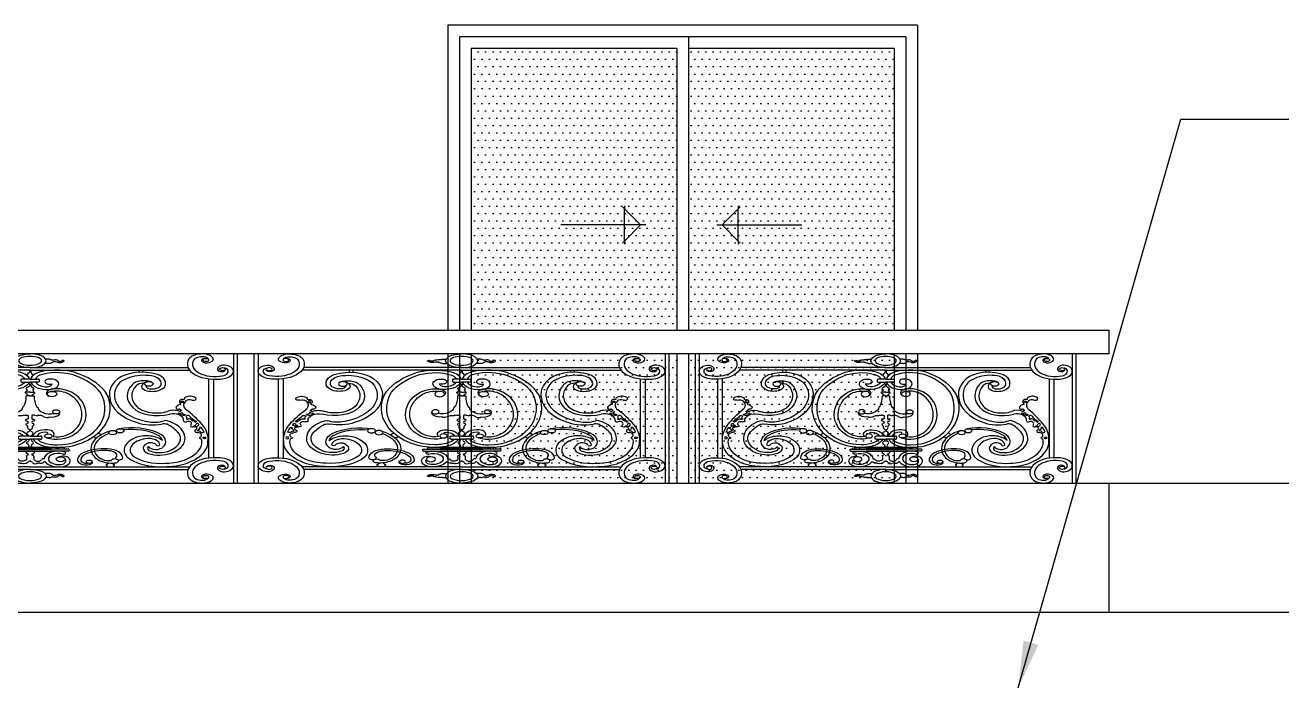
# Model space of a CAD drawing. Extents: x 185 to 567, y -69 to 170.
# Drawn here: x 309.08 to 314.43, y -30.96 to -28.14 of the extents above; entities that cross this region are included whole.
import ezdxf

# ---------------------------------------------------------------- set-up
doc = ezdxf.new("R2010")
doc.units = 0
doc.header["$LTSCALE"] = 0.25
doc.header["$MEASUREMENT"] = 0
doc.layers.get('0').update_dxf_attribs({"linetype": 'CONTINUOUS'})
for name, color, linetype in [('A-DTNM', 112, 'CONTINUOUS'), ('A-ELV 6', 71, 'CONTINUOUS'), ('A-FerFroge', 156, 'CONTINUOUS'), ('A-groves', 8, 'CONTINUOUS'), ('A-WIN', 3, 'CONTINUOUS'), ('A-WIN HAT', 125, 'CONTINUOUS')]:
    doc.layers.add(name, color=color, linetype=linetype)
doc.styles.add('BERNIE', font='arial.ttf')
doc.dimstyles.new('DIM10R', dxfattribs={"dimscale": 0.2, "dimtxt": 125, "dimasz": 150, "dimexe": 100, "dimexo": 100, "dimgap": 25, "dimtad": 1, "dimdec": 0, "dimzin": 0, "dimdsep": 46, "dimtxsty": 'BERNIE', "dimcen": 500, "dimdle": 50, "dimclrd": 2, "dimclre": 1, "dimclrt": 3, "dimadec": 0, "dimazin": 0, "dimtfac": 1, "dimtdec": 0, "dimtix": 1, "dimtmove": 2, "dimatfit": 3, "dimfxl": 1, "dimtolj": 1, "dimtzin": 0, "dimarcsym": 0})

# ---------------------------------------------------------------- blocks, each defined once
blk = doc.blocks.new('A$C50FD488D')
for p, q in [((0.209, -0.6483), (0.209, -0.1009)), ((0.2186, -0.0998), (0.2186, -0.6493)), ((1.1814, -0.0998), (1.1814, -0.6493)), ((1.191, -0.6483), (1.191, -0.1009)), ((0.6548, -0.123), (0.6628, -0.123)), ((0.6548, -0.1403), (0.6647, -0.1403)), ((0.7452, -0.1403), (0.7353, -0.1403)), ((0.7452, -0.123), (0.7372, -0.123)), ((0.7, -0.1694), (0.3225, -0.1694)), ((0.7, -0.1578), (0.3264, -0.1578)), ((0.4338, -0.1694), (0.4338, -0.178)), ((0.4426, -0.1694), (0.4426, -0.1784)), ((0.7, -0.1578), (1.0736, -0.1578)), ((0.7, -0.1694), (1.0775, -0.1694)), ((0.9574, -0.1694), (0.9574, -0.1784)), ((0.9662, -0.1694), (0.9662, -0.178)), ((0.2779, -0.2064), (0.2779, -0.5436)), ((0.7, -0.2072), (0.6798, -0.2072)), ((0.7, -0.2072), (0.7202, -0.2072)), ((1.1221, -0.2064), (1.1221, -0.5436)), ((0.2661, -0.2081), (0.2661, -0.5419)), ((0.6783, -0.2087), (0.6783, -0.2183)), ((0.6798, -0.2197), (0.7, -0.2197)), ((0.7202, -0.2197), (0.7, -0.2197)), ((0.7217, -0.2087), (0.7217, -0.2183)), ((1.1339, -0.2081), (1.1339, -0.5419)), ((0.7006, -0.2627), (0.6887, -0.2627)), ((0.6994, -0.2627), (0.7113, -0.2627)), ((0.5161, -0.2804), (0.5121, -0.2804)), ((0.7006, -0.2784), (0.6904, -0.2784)), ((0.695, -0.2742), (0.695, -0.2784)), ((0.6994, -0.2784), (0.7096, -0.2784)), ((0.705, -0.2742), (0.705, -0.2784)), ((0.8839, -0.2804), (0.8879, -0.2804)), ((0.5125, -0.2997), (0.5102, -0.2997)), ((0.8875, -0.2997), (0.8898, -0.2997)), ((0.6839, -0.3272), (0.6818, -0.3272)), ((0.7161, -0.3272), (0.7182, -0.3272)), ((0.6957, -0.3623), (0.6957, -0.3754)), ((0.7043, -0.3623), (0.7043, -0.3754)), ((0.6721, -0.4527), (0.6721, -0.4606)), ((0.7, -0.4498), (0.675, -0.4498)), ((0.675, -0.4635), (0.7, -0.4635)), ((0.7, -0.4498), (0.725, -0.4498)), ((0.725, -0.4635), (0.7, -0.4635)), ((0.7279, -0.4527), (0.7279, -0.4606)), ((0.6101, -0.5051), (0.7, -0.5051)), ((0.6196, -0.4984), (0.7, -0.4984)), ((0.6196, -0.4984), (0.6196, -0.5051)), ((0.7, -0.4984), (0.6493, -0.4984)), ((0.7, -0.5051), (0.6493, -0.5051)), ((0.7, -0.4984), (0.7507, -0.4984)), ((0.7804, -0.4984), (0.7, -0.4984)), ((0.7, -0.5051), (0.7507, -0.5051)), ((0.7899, -0.5051), (0.7, -0.5051)), ((0.7804, -0.4984), (0.7804, -0.5051)), ((0.6071, -0.508), (0.6071, -0.5113)), ((0.6101, -0.5142), (0.7, -0.5142)), ((0.7, -0.5142), (0.6493, -0.5142)), ((0.6904, -0.5142), (0.6904, -0.5216)), ((0.7, -0.5142), (0.7507, -0.5142)), ((0.7899, -0.5142), (0.7, -0.5142)), ((0.7096, -0.5142), (0.7096, -0.5216)), ((0.7929, -0.508), (0.7929, -0.5113)), ((0.6896, -0.5511), (0.6913, -0.5511)), ((0.6913, -0.5365), (0.6913, -0.5511)), ((0.7087, -0.5365), (0.7087, -0.5511)), ((0.7104, -0.5511), (0.7087, -0.5511)), ((0.7, -0.5806), (0.3225, -0.5806)), ((0.7, -0.5922), (0.3264, -0.5922)), ((0.7, -0.5806), (1.0775, -0.5806)), ((0.7, -0.5922), (1.0736, -0.5922)), ((0.6548, -0.6097), (0.6647, -0.6097)), ((0.7452, -0.6097), (0.7353, -0.6097)), ((0.6548, -0.627), (0.6628, -0.627)), ((0.7452, -0.627), (0.7372, -0.627))]:
    blk.add_line(p, q)
at = {"extrusion": (0, 0, -1)}
for centre, major_axis, ratio, start_param, end_param in [((0.2823, -0.1222), (0.0157, 0), 0.986193, 1.044957, 3.500797), ((0.2921, -0.1258), (-0.0261, 0), 0.986193, 0.359204, 1.773868), ((0.2921, -0.1258), (0.014, 0), 0.986193, 3.500797, 4.101526), ((0.2934, -0.1324), (0.0205, 0), 0.986193, 4.240292, 5.936586), ((0.2934, -0.1324), (-0.0326, 0), 0.986193, 1.693369, 2.794993), ((0.7, -0.1293), (-0.0381, 0), 0.770201, 4.712389, 7.853982), ((0.7, -0.1293), (-0.0273, 0.0003), 0.684091, 4.704331, 7.845923), ((0.241, -0.1635), (0.0157, 0), 0.986193, 4.340517, 6.796357), ((0.2858, -0.128), (-0.00887, 0), 0.986193, 1.609909, 4.186549), ((0.2625, -0.1436), (-0.0534, 0), 0.986193, 2.793121, 3.920657), ((0.2625, -0.1436), (-0.0655, 0), 0.986193, 2.793121, 3.920657), ((0.6222, -0.13), (-0.0028, 0), 0.986193, -0.347364, 2.45784), ((0.6295, -0.1254), (-0.0114, 0), 0.986193, 4.153001, 5.767627), ((0.6295, -0.1254), (-0.00588, 0), 0.986193, 3.689898, 5.767627), ((0.6391, -0.1312), (-0.00547, 0), 0.986193, 0.548305, 1.353902), ((0.6406, -0.1429), (0.00954, 0), 0.986193, 4.147409, 5.443922), ((0.64, -0.1359), (0.0103, 0), 0.986193, 4.517077, 4.873859), ((0.6413, -0.1028), (0.0235, 0), 0.986193, 1.128208, 1.558447), ((0.645, -0.138), (-0.00206, 0.00206), 1, 1.523847, 1.779943), ((0.6548, -0.1317), (0.00879, 0), 0.986193, 1.570796, 2.558971), ((0.6548, -0.1317), (0.00879, 0), 0.986193, 4.310092, 4.712389), ((0.2448, -0.173), (0.0261, 0), 0.986193, 2.925853, 4.340517), ((0.2516, -0.1742), (0.0205, 0), 0.986193, 1.904728, 3.601022), ((0.2448, -0.173), (0.014, 0), 0.986193, 3.739788, 4.340517), ((0.2447, -0.165), (0.00696, 0), 0.986193, 3.141593, 9.424778), ((0.247, -0.1668), (0.00887, 0), 0.986193, 0.513172, 3.089812), ((0.4353, -0.2481), (-0.0711, 0), 0.986193, 1.239292, 2.685863), ((0.6371, -0.2594), (0.092, 0), 0.986193, 4.113809, 5.142554), ((0.6371, -0.2594), (0.0807, 0), 0.986193, 4.113809, 5.142554), ((0.6588, -0.2128), (-0.04, 0), 0.986193, 2.000961, 2.99964), ((0.6844, -0.1751), (-0.0145, 0), 0.986193, 2.72718, 3.810715), ((0.2516, -0.1742), (0.0326, 0), 0.986193, 1.904728, 3.006352), ((0.2625, -0.1436), (-0.0655, 0), 0.986193, 3.920657, 5.048192), ((0.2625, -0.1436), (-0.0534, 0), 0.986193, 3.920657, 5.048192), ((0.4243, -0.2245), (0.045, 0), 0.986193, 3.136144, 4.437415), ((0.4243, -0.2245), (0.0343, 0), 0.986193, 3.117833, 4.149148), ((0.4308, -0.257), (-0.0667, 0), 0.986193, 1.189802, 2.81634), ((0.683, -0.3257), (-0.1734, 0), 0.986193, 0.307207, 0.972216), ((0.683, -0.3257), (0.1621, 0), 0.986193, 3.544055, 4.113809), ((0.6513, -0.2258), (-0.0189, 0), 0.986193, 0.23755, 1.917148), ((0.6588, -0.2128), (-0.0287, 0), 0.986193, 2.000961, 2.94312), ((0.6798, -0.2087), (0.00147, 0), 0.986193, 3.141593, 4.712389), ((0.7044, -0.1907), (0.0109, 0), 0.986193, 2.526413, 3.810715), ((0.411, -0.2282), (0.0318, 0), 0.986193, 1.02315, 3.250179), ((0.411, -0.2282), (0.0212, 0), 0.986193, 1.359839, 3.277918), ((0.419, -0.2277), (0.0104, 0), 0.986193, 3.141593, 9.424778), ((0.4306, -0.2453), (0.0316, 0), 0.986193, 4.08399, 5.814843), ((0.4148, -0.2381), (0.0107, 0), 0.986193, -0.207114, 1.517375), ((0.4148, -0.2381), (-0.0213, 0), 0.986193, 1.766722, 4.073893), ((0.4306, -0.2453), (0.021, 0), 0.986193, -1.540418, -0.468342), ((0.3646, -0.2783), (0.0949, 0), 0.986193, -0.468342, 0.502042), ((0.3646, -0.2783), (-0.1056, 0), 0.986193, 2.67325, 3.643635), ((0.3738, -0.2759), (-0.1269, 0), 0.986193, 2.81634, 3.559374), ((0.3935, -0.2713), (0.119, 0), 0.986193, -0.478494, 0.140238), ((0.6575, -0.2273), (0.0253, 0), 0.986193, 1.662425, 3.379143), ((0.6618, -0.2272), (0.0138, 0), 0.986193, 1.325993, 3.162944), ((0.6541, -0.2182), (-0.0107, 0), 0.986193, 1.917148, 5.316293), ((0.6588, -0.2128), (0.04, 0), 0.986193, 0.177072, 1.662425), ((0.6588, -0.2128), (-0.0287, 0), 0.986193, 3.389621, 4.490786), ((0.6798, -0.2183), (0.00147, 0), 0.986193, 1.570796, 3.141593), ((0.6833, -0.2323), (0.0155, 0), 0.986193, -0.501731, 0.918989), ((0.6372, -0.3587), (0, 0.1102), 0.634622, -1.455899, 0.198074), ((0.6441, -0.2665), (-0.0174, 0), 0.986193, 1.67343, 3.999532), ((0.7013, -0.2633), (-0.0127, 0), 0.986193, -1.050198, 0.054521), ((0.6956, -0.2483), (0.00484, 0), 0.986193, 2.222604, 4.060581), ((0.6951, -0.2595), (0.00403, 0), 0.986193, 2.222604, 4.060581), ((0.691, -0.2542), (0.00273, 0), 0.986193, -0.918989, 0.918989), ((0.3143, -0.2907), (-0.0071, 0), 0.986193, 4.239124, 6.908824), ((0.3209, -0.2953), (0.0152, 0), 0.986193, 3.767232, 5.474069), ((0.3224, -0.3063), (-0.0107, 0), 0.986193, 1.097531, 2.553849), ((0.2998, -0.3171), (0.0457, 0), 0.986193, -0.809116, -0.712984), ((0.3358, -0.2921), (0.00146, 0), 0.986193, 1.387681, 3.665061), ((0.3315, -0.2897), (-0.00351, 0), 0.986193, 2.51217, 3.665061), ((0.3376, -0.3017), (-0.00841, 0), 0.986193, 1.387681, 2.785357), ((0.3821, -0.2825), (0.1293, 0), 0.986193, 0.040903, 1.04538), ((0.6364, -0.3304), (0, 0.168), 0.749863, 2.987054, 5.054443), ((0.5118, -0.2802), (0.1786, 0), 0.986193, -0.010351, 0.269948), ((0.3036, -0.3187), (0.0334, 0), 0.986193, -0.587743, 0.619356), ((0.3445, -0.3136), (0.00147, 0), 0.986193, 1.906583, 3.426498), ((0.3456, -0.3139), (-0.00182, 0.00182), 1, 5.778964, 6.141834), ((0.332, -0.3037), (-0.0144, 0), 0.986193, 2.785357, 3.792328), ((0.3386, -0.3303), (0.0165, 0), 0.986193, -1.23501, -0.133651), ((0.4005, -0.2989), (0.0534, 0), 0.986193, 0.481174, 2.075535), ((0.3828, -0.2799), (-0.117, 0), 0.986193, 3.559374, 4.361123), ((0.6936, -0.5929), (-0.4456, 0), 0.986193, 0.456975, 0.619356), ((0.3327, -0.3493), (-0.0083, 0), 0.986193, 3.078791, 4.711877), ((0.3461, -0.3481), (0.00514, 0), 0.986193, 1.224743, 3.000432), ((0.3437, -0.3407), (0.00156, 0), 0.986193, 2.393715, 4.557851), ((0.3389, -0.3451), (-0.00499, 0), 0.986193, 2.393715, 2.865382), ((0.3431, -0.3375), (0.00181, 0), 0.986193, -0.253663, 1.416259), ((0.3451, -0.3434), (-0.00147, 0), 0.986193, 4.095125, 6.006974), ((0.3617, -0.373), (-0.0219, 0), 0.986193, 0.60362, 0.944428), ((0.3466, -0.3366), (-0.00175, 0), 0.986193, -0.253663, 2.002078), ((0.36, -0.3641), (0.0243, 0), 0.986193, 4.095125, 5.362212), ((0.3487, -0.3289), (-0.00629, 0), 0.986193, 3.007942, 4.929364), ((0.3483, -0.3542), (-0.00144, 0), 0.986193, 1.218517, 4.325141), ((0.3617, -0.373), (0.0189, 0), 0.986193, 3.923198, 5.156681), ((0.3985, -0.2966), (0.0669, 0), 0.986193, 0.502042, 2.015089), ((0.6372, -0.3581), (0, 0.1052), 0.664345, 2.792693, 4.826957), ((0.6481, -0.3501), (-0.0189, 0), 0.986193, 4.424307, 6.467477), ((0.6382, -0.3467), (0.00867, 0), 0.986193, 3.141593, 9.424778), ((0.6534, -0.327), (0.0285, 0), 0.986193, 0.005829, 1.918893), ((0.2462, -0.3282), (0.0854, 0), 0.986193, 0.444529, 0.783696), ((0.3271, -0.4011), (0.0209, 0), 0.986193, 3.756501, 4.081862), ((0.3066, -0.3735), (0.0138, 0), 0.986193, 0.400155, 0.940269), ((0.3231, -0.3804), (-0.00404, 0), 0.986193, 0.400155, 2.512824), ((0.3269, -0.3661), (-0.00411, 0), 0.986193, 0.444529, 3.917405), ((0.3279, -0.3769), (0.00194, 0), 0.986193, -0.597423, 2.512824), ((0.3343, -0.3726), (-0.00575, 0), 0.986193, -0.597423, 0.701205), ((0.3323, -0.3853), (0.00445, 0), 0.986193, -0.122631, 2.184426), ((0.3359, -0.3583), (0.00328, 0), 0.986193, 1.056125, 3.391753), ((0.4137, -0.4531), (-0.0791, 0), 0.986193, 0.094175, 1.069333), ((0.3629, -0.3816), (-0.0264, 0), 0.986193, -0.122631, 0.984654), ((0.341, -0.3672), (-0.00708, 0), 0.986193, 1.056125, 1.960136), ((0.3793, -0.3901), (0.00656, 0), 0.986193, 4.127294, 5.247131), ((0.4068, -0.3443), (0.0474, 0), 0.986193, 1.219531, 2.105538), ((0.6599, -0.3629), (-0.00819, 0), 0.986193, 3.762001, 5.60071), ((0.6777, -0.3759), (0.014, 0), 0.986193, 3.787884, 5.054616), ((0.6841, -0.3565), (-0.0067, 0), 0.986193, 3.987504, 4.964118), ((0.6917, -0.365), (-0.00484, 0), 0.986193, 0.845912, 2.529622), ((0.6934, -0.3825), (0.00433, 0), 0.986193, 1.875147, 4.408038), ((0.6904, -0.3729), (-0.00589, 0), 0.986193, 3.583441, 4.408038), ((0.4242, -0.4623), (0.1454, 0), 0.986193, 3.070847, 3.598568), ((0.4249, -0.4637), (-0.1398, 0), 0.986193, 0.223137, 0.363351), ((0.2968, -0.4152), (-0.00258, 0), 0.986193, 0.190764, 3.677531), ((0.3086, -0.4016), (-0.00766, 0), 0.986193, -0.544841, 0.757911), ((0.3074, -0.4023), (-0.00629, 0), 0.986193, 3.685922, 5.738345), ((0.3031, -0.4013), (-0.00496, 0), 0.986193, 1.545099, 3.312198), ((0.3122, -0.4176), (0.00705, 0), 0.986193, 2.192956, 4.9735), ((0.3085, -0.3882), (-0.00191, 0), 0.986193, 3.7565, 6.59316), ((0.3112, -0.4027), (0.00326, 0), 0.986193, 1.079241, 3.312198), ((0.3154, -0.4058), (-0.00536, 0), 0.986193, 2.583833, 4.9735), ((0.3302, -0.3967), (-0.0121, 0), 0.986193, -0.557759, 0.436551), ((0.3256, -0.3946), (0.00706, 0), 0.986193, 3.578144, 5.326019), ((0.4591, -0.4875), (0.1219, 0), 0.986193, 3.626248, 3.961743), ((0.3829, -0.4142), (-0.0164, 0), 0.986193, 1.131987, 1.889406), ((0.4107, -0.3311), (-0.0723, 0), 0.986193, 4.186973, 5.030999), ((0.46, -0.5116), (-0.0986, 0), 0.986193, 0.847252, 1.876614), ((0.6963, -0.4005), (-0.00587, 0), 0.986193, -0.780965, 0.780965), ((0.6906, -0.3915), (0.00524, 0), 0.986193, -1.266445, 1.266445), ((0.6868, -0.4098), (0.00756, 0), 0.986193, -0.780965, -0.059676), ((0.706, -0.4126), (0.0121, 0), 0.986193, 2.301082, 3.417667), ((0.2922, -0.4288), (-0.00571, 0), 0.986193, 3.508652, 5.408534), ((0.3069, -0.4463), (0.0127, 0), 0.986193, 2.444401, 4.409658), ((0.3022, -0.4326), (-0.00495, 0), 0.986193, 0.367059, 1.782679), ((0.3022, -0.4183), (-0.00375, 0), 0.986193, -1.206139, 0.535939), ((0.2993, -0.4259), (-0.00441, 0), 0.986193, 1.935454, 3.61259), ((0.3044, -0.4283), (-0.00631, 0), 0.986193, 2.192956, 4.91313), ((0.4093, -0.4607), (0.0759, 0), 0.986193, 2.176291, 3.342001), ((0.4093, -0.4607), (0.0653, 0), 0.986193, 2.176291, 3.613177), ((0.4259, -0.4735), (-0.0471, 0), 0.986193, -0.551208, 0.847252), ((0.4259, -0.4735), (0.0395, 0), 0.986193, 3.247905, 3.988844), ((0.46, -0.5116), (-0.091, 0), 0.986193, 0.847252, 1.775558), ((0.4869, -0.4275), (0.00925, 0), 0.986193, 3.141593, 9.424778), ((0.5044, -0.435), (0.00925, 0), 0.986193, 3.141593, 9.424778), ((0.46, -0.5116), (0.0986, 0), 0.986193, -1.051426, -0.604473), ((0.46, -0.5116), (0.091, 0), 0.986193, -0.95037, -0.604473), ((0.5419, -0.4474), (-0.00969, 0), 0.986193, 0.203134, 1.344916), ((0.6613, -0.4415), (-0.0187, 0), 0.986193, -0.611101, 1.440214), ((0.6625, -0.4377), (0.00464, 0), 0.986193, 1.87872, 4.710272), ((0.6629, -0.4536), (0.031, 0), 0.986193, 4.581806, 6.159658), ((0.6628, -0.4536), (0.0208, 0), 0.986193, 4.699759, 6.096997), ((0.7035, -0.4388), (-0.0108, 0), 0.986193, -0.769176, 0.965496), ((0.6942, -0.4256), (0.0055, 0), 0.986193, -0.84051, 0.965496), ((0.3853, -0.4756), (0.1062, 0), 0.986193, 2.22596, 3.172079), ((0.2876, -0.4578), (0.0038, 0), 0.986193, 3.141593, 9.424778), ((0.3854, -0.4756), (0.0917, 0), 0.986193, 2.216856, 3.176603), ((0.3217, -0.4709), (0.028, 0), 0.986193, 3.087824, 3.501086), ((0.2959, -0.4577), (0.00362, 0), 0.986193, -1.200664, 1.691177), ((0.4246, -0.4926), (-0.0447, 0), 0.986193, 0.555033, 2.128552), ((0.4208, -0.4878), (-0.0279, 0), 0.986193, 0.006108, 1.81447), ((0.4116, -0.5096), (-0.0517, 0), 0.986193, 1.883649, 3.597263), ((0.4116, -0.5096), (0.0662, 0), 0.986193, -0.984044, 0.45567), ((0.4724, -0.5031), (-0.0759, 0), 0.986193, 2.537119, 3.56788), ((0.4724, -0.5031), (0.0836, 0), 0.986193, -0.604473, 0.213243), ((0.5419, -0.4474), (0.00969, 0), 0.986193, 0.579329, 1.596479), ((0.6447, -0.4482), (0.0501, 0), 0.986193, 0.31332, 1.348449), ((0.6504, -0.4512), (0.0333, 0), 0.986193, 0.38402, 1.030313), ((0.675, -0.4527), (0.00294, 0), 0.986193, 3.141593, 4.712389), ((0.675, -0.4606), (-0.00294, 0), 0.986193, 4.712389, 6.283185), ((0.6997, -0.4788), (-0.00775, 0), 0.986193, -0.81588, 0.81588), ((0.689, -0.4676), (0.0079, 0), 0.986193, -0.546224, 0.81588), ((0.6938, -0.4481), (0.00262, 0), 0.986193, -0.769176, 0.769176), ((0.4021, -0.4879), (-0.0193, 0), 0.986193, 3.502327, 5.731977), ((0.3972, -0.4873), (0.00434, 0), 0.986193, -0.037495, 3.068222), ((0.4143, -0.4918), (0.0135, 0), 0.986193, 3.494217, 5.041103), ((0.4067, -0.5019), (0.0153, 0), 0.986193, -0.500246, 1.018559), ((0.4067, -0.5019), (-0.026, 0), 0.986193, 2.049556, 4.160152), ((0.5195, -0.5424), (-0.0388, 0), 0.986193, -0.010266, 1.508225), ((0.5243, -0.5808), (-0.0781, 0), 0.986193, 1.477321, 2.262749), ((0.6101, -0.508), (0.00294, 0), 0.986193, 3.141593, 4.712389), ((0.6877, -0.4914), (0.00973, 0), 0.986193, -0.81588, 0.81588), ((0.3943, -0.4821), (0.0496, 0), 0.986193, 1.018559, 2.176291), ((0.3943, -0.4821), (0.0389, 0), 0.986193, 1.018559, 2.176291), ((0.3915, -0.4865), (-0.081, 0), 0.986193, 3.748469, 4.870759), ((0.5144, -0.5326), (-0.02, 0), 0.986193, -0.153938, 1.183318), ((0.5198, -0.5432), (-0.0319, 0), 0.986193, 1.15152, 1.500262), ((0.5243, -0.5808), (-0.0704, 0), 0.986193, 1.477321, 2.262749), ((0.4992, -0.5119), (-0.0556, 0), 0.986193, 3.300043, 4.143488), ((0.4992, -0.5119), (-0.0479, 0), 0.986193, 3.629804, 4.033873), ((0.5501, -0.55), (0.0298, 0), 0.986193, -0.875887, -0.023874), ((0.5501, -0.55), (-0.0375, 0), 0.986193, 2.265705, 3.10214), ((0.6101, -0.5113), (-0.00294, 0), 0.986193, 4.712389, 6.283185), ((0.6223, -0.5518), (-0.0163, 0), 0.986193, 0.44789, 2.354725), ((0.6209, -0.5218), (-0.00525, 0), 0.986193, 4.527174, 6.98995), ((0.6335, -0.5468), (0.0332, 0), 0.986193, 4.187766, 6.285251), ((0.6335, -0.5468), (-0.0233, 0), 0.986193, 1.046173, 3.586786), ((0.695, -0.5214), (0.00463, 0), 0.986193, 1.620238, 3.108149), ((0.6976, -0.5357), (-0.00637, 0), 0.986193, -0.119702, 1.112412), ((0.6938, -0.528), (-0.00233, 0), 0.986193, 2.029181, 4.254004), ((0.2516, -0.5758), (-0.0326, 0), 0.986193, 0.13524, 1.236864), ((0.2516, -0.5758), (0.0205, 0), 0.986193, 2.682163, 4.378457), ((0.2625, -0.6064), (0.0655, 0), 0.986193, 4.376586, 5.504121), ((0.2625, -0.6064), (0.0534, 0), 0.986193, 4.376586, 5.504121), ((0.2625, -0.6064), (-0.0655, 0), 0.986193, 2.362528, 3.490064), ((0.3775, -0.4944), (-0.0865, 0), 0.986193, 4.712389, 5.430246), ((0.3775, -0.4944), (-0.072, 0), 0.986193, 4.695569, 5.430246), ((0.3915, -0.4868), (0.0953, 0), 0.986193, 0.581027, 1.717764), ((0.4892, -0.5422), (-0.00856, 0), 0.986193, 2.258777, 6.210372), ((0.4995, -0.5557), (-0.00856, 0), 0.986193, -1.220497, 2.8792), ((0.5067, -0.5257), (0.0397, 0), 0.986193, 0.971295, 1.828835), ((0.4978, -0.5619), (0.0086, 0), 0.986193, 0.273969, 1.011735), ((0.5138, -0.5305), (-0.0241, 0), 0.986193, 4.01445, 4.96415), ((0.5225, -0.5619), (-0.0086, 0), 0.986193, -1.011735, -0.273969), ((0.5604, -0.5612), (0.00859, 0), 0.986193, 2.449744, 4.261139), ((0.56, -0.5594), (0.00684, 0), 0.986193, 3.141593, 9.424778), ((0.5677, -0.5552), (0.0104, 0), 0.986193, 1.090758, 1.92466), ((0.566, -0.5518), (-0.0143, 0), 0.986193, 2.957403, 4.232351), ((0.566, -0.5518), (0.0219, 0), 0.986193, -0.154706, 1.090758), ((0.6303, -0.5559), (0.0253, 0), 0.986193, 1.521268, 3.60072), ((0.6309, -0.5559), (0.0159, 0), 0.986193, 1.544729, 3.589483), ((0.6306, -0.5454), (-0.0265, 0), 0.986193, 3.586786, 4.686322), ((0.6319, -0.5465), (0.0348, 0), 0.986193, 0.432203, 1.57951), ((0.6335, -0.5468), (0.0233, 0.0233), 1, 1.165751, 1.225211), ((0.6629, -0.5649), (0.00605, 0), 0.986193, -1.339211, -0.50515), ((0.6682, -0.5516), (-0.00509, 0), 0.986193, 1.277223, 2.908786), ((0.675, -0.5583), (0.00781, 0), 0.986193, 1.353928, 2.636442), ((0.6815, -0.5485), (0.00856, 0), 0.986193, 0.31267, 2.908786), ((0.6873, -0.5607), (-0.00726, 0), 0.986193, 3.205723, 5.116798), ((0.6979, -0.5614), (0.00336, 0), 0.986193, 3.205723, 4.562542), ((0.6971, -0.5559), (-0.00221, 0), 0.986193, 3.148587, 4.562542), ((0.7005, -0.5558), (0.000869, 0.000869), 1, 3.843332, 5.068991), ((0.2448, -0.577), (-0.0261, 0), 0.986193, -1.198924, 0.21574), ((0.2448, -0.577), (-0.014, 0), 0.986193, -1.198924, -0.598195), ((0.241, -0.5865), (-0.0157, 0), 0.986193, 2.628421, 5.084261), ((0.2447, -0.585), (0.00696, 0), 0.986193, 3.141593, 9.424778), ((0.247, -0.5832), (-0.00887, 0), 0.986193, 0.05178, 2.628421), ((0.2625, -0.6064), (0.0534, 0), 0.986193, -0.779064, 0.348471), ((0.5049, -0.5732), (0.00492, 0), 0.986193, 2.129858, 4.153328), ((0.5001, -0.5809), (-0.00425, 0), 0.986193, 2.129858, 3.088852), ((0.5201, -0.5809), (-0.00425, 0), 0.986193, 0.05274, 1.011735), ((0.5153, -0.5732), (-0.00492, 0), 0.986193, 2.129858, 4.153328), ((0.5677, -0.5552), (-0.0181, 0), 0.986193, 4.232351, 5.591336), ((0.6789, -0.5753), (0.00989, 0), 0.986193, 4.495521, 5.311814), ((0.7, -0.6207), (-0.0381, 0), 0.770201, 7.853982, 10.995574), ((0.2823, -0.6278), (-0.0157, 0), 0.986193, -0.359204, 2.096636), ((0.284, -0.6242), (0.00696, 0), 0.986193, 3.141593, 9.424778), ((0.2858, -0.622), (0.00887, 0), 0.986193, -1.044957, 1.531684), ((0.6222, -0.62), (0.0028, 0), 0.986193, 0.683753, 3.488957), ((0.6295, -0.6246), (0.0114, 0), 0.986193, 3.657151, 5.271777), ((0.6295, -0.6246), (0.00588, 0), 0.986193, 3.657151, 5.73488), ((0.6391, -0.6188), (0.00547, 0), 0.986193, 1.78769, 2.593288), ((0.6406, -0.6071), (0.00954, 0), 0.986193, 0.839263, 2.135776), ((0.64, -0.6141), (0.0103, 0), 0.986193, 1.409326, 1.766108), ((0.6413, -0.6472), (0.0235, 0), 0.986193, -1.558447, -1.128208), ((0.645, -0.612), (0.00206, 0.00206), 1, 1.36165, 1.617745), ((0.6548, -0.6183), (-0.00879, 0), 0.986193, 0.582622, 1.570796), ((0.7, -0.6207), (-0.0273, 0.0003), 0.684091, 1.562738, 4.704331), ((0.2921, -0.6242), (0.0261, 0), 0.986193, 1.367724, 2.782388), ((0.2921, -0.6242), (-0.014, 0), 0.986193, -0.959933, -0.359204), ((0.2934, -0.6176), (-0.0205, 0), 0.986193, 3.488192, 5.184486), ((0.2934, -0.6176), (0.0326, 0), 0.986193, 0.3466, 1.448224), ((0.6548, -0.6183), (0.00879, 0), 0.986193, 1.570796, 1.973093)]:
    blk.add_ellipse(centre, major_axis=major_axis, ratio=ratio, start_param=start_param, end_param=end_param, dxfattribs=at)
for centre, major_axis, ratio, start_param, end_param in [((0.7, -0.1293), (0.0381, 0), 0.770201, 4.712389, 7.853982), ((0.7, -0.1293), (0.0273, 0.0003), 0.684091, 4.704331, 7.845923), ((1.1066, -0.1324), (0.0326, 0), 0.986193, 1.693369, 2.794993), ((1.1066, -0.1324), (-0.0205, 0), 0.986193, 4.240292, 5.936586), ((1.1079, -0.1258), (0.0261, 0), 0.986193, 0.359204, 1.773868), ((1.1177, -0.1222), (-0.0157, 0), 0.986193, 1.044957, 3.500797), ((1.1079, -0.1258), (-0.014, 0), 0.986193, 3.500797, 4.101526), ((0.7452, -0.1317), (-0.00879, 0), 0.986193, 4.310092, 4.712389), ((0.7452, -0.1317), (-0.00879, 0), 0.986193, 1.570796, 2.558971), ((0.7587, -0.1028), (-0.0235, 0), 0.986193, 1.128208, 1.558447), ((0.755, -0.138), (0.00206, 0.00206), 1, 1.523847, 1.779943), ((0.7594, -0.1429), (-0.00954, 0), 0.986193, 4.147409, 5.443922), ((0.76, -0.1359), (-0.0103, 0), 0.986193, 4.517077, 4.873859), ((0.7609, -0.1312), (0.00547, 0), 0.986193, 0.548305, 1.353902), ((0.7705, -0.1254), (0.0114, 0), 0.986193, 4.153001, 5.767627), ((0.7705, -0.1254), (0.00588, 0), 0.986193, 3.689898, 5.767627), ((0.7778, -0.13), (0.0028, 0), 0.986193, -0.347364, 2.45784), ((1.1375, -0.1436), (0.0655, 0), 0.986193, 2.793121, 3.920657), ((1.1375, -0.1436), (0.0534, 0), 0.986193, 2.793121, 3.920657), ((1.1142, -0.128), (0.00887, 0), 0.986193, 1.609909, 4.186549), ((1.159, -0.1635), (-0.0157, 0), 0.986193, 4.340517, 6.796357), ((0.7156, -0.1751), (0.0145, 0), 0.986193, 2.72718, 3.810715), ((0.7412, -0.2128), (0.04, 0), 0.986193, 2.000961, 2.99964), ((0.7629, -0.2594), (-0.092, 0), 0.986193, 4.113809, 5.142554), ((0.7629, -0.2594), (-0.0807, 0), 0.986193, 4.113809, 5.142554), ((0.9647, -0.2481), (0.0711, 0), 0.986193, 1.239292, 2.685863), ((1.153, -0.1668), (-0.00887, 0), 0.986193, 0.513172, 3.089812), ((1.1553, -0.165), (-0.00696, 0), 0.986193, 3.141593, 9.424778), ((1.1484, -0.1742), (-0.0205, 0), 0.986193, 1.904728, 3.601022), ((1.1552, -0.173), (-0.014, 0), 0.986193, 3.739788, 4.340517), ((1.1552, -0.173), (-0.0261, 0), 0.986193, 2.925853, 4.340517), ((0.6956, -0.1907), (-0.0109, 0), 0.986193, 2.526413, 3.810715), ((0.7412, -0.2128), (0.0287, 0), 0.986193, 2.000961, 2.94312), ((0.7202, -0.2087), (-0.00147, 0), 0.986193, 3.141593, 4.712389), ((0.7487, -0.2258), (0.0189, 0), 0.986193, 0.23755, 1.917148), ((0.717, -0.3257), (-0.1621, 0), 0.986193, 3.544055, 4.113809), ((0.717, -0.3257), (0.1734, 0), 0.986193, 0.307207, 0.972216), ((0.9692, -0.257), (0.0667, 0), 0.986193, 1.189802, 2.81634), ((0.9757, -0.2245), (-0.045, 0), 0.986193, 3.136144, 4.437415), ((0.9757, -0.2245), (-0.0343, 0), 0.986193, 3.117833, 4.149148), ((1.1375, -0.1436), (0.0655, 0), 0.986193, 3.920657, 5.048192), ((1.1375, -0.1436), (0.0534, 0), 0.986193, 3.920657, 5.048192), ((1.1484, -0.1742), (-0.0326, 0), 0.986193, 1.904728, 3.006352), ((0.7167, -0.2323), (-0.0155, 0), 0.986193, -0.501731, 0.918989), ((0.7412, -0.2128), (-0.04, 0), 0.986193, 0.177072, 1.662425), ((0.7412, -0.2128), (0.0287, 0), 0.986193, 3.389621, 4.490786), ((0.7202, -0.2183), (-0.00147, 0), 0.986193, 1.570796, 3.141593), ((0.7459, -0.2182), (0.0107, 0), 0.986193, 1.917148, 5.316293), ((0.7382, -0.2272), (-0.0138, 0), 0.986193, 1.325993, 3.162944), ((0.7425, -0.2273), (-0.0253, 0), 0.986193, 1.662425, 3.379143), ((1.0065, -0.2713), (-0.119, 0), 0.986193, -0.478494, 0.140238), ((1.0262, -0.2759), (0.1269, 0), 0.986193, 2.81634, 3.559374), ((1.0354, -0.2783), (0.1056, 0), 0.986193, 2.67325, 3.643635), ((1.0354, -0.2783), (-0.0949, 0), 0.986193, -0.468342, 0.502042), ((0.9694, -0.2453), (-0.0316, 0), 0.986193, 4.08399, 5.814843), ((0.9694, -0.2453), (-0.021, 0), 0.986193, -1.540418, -0.468342), ((0.9852, -0.2381), (0.0213, 0), 0.986193, 1.766722, 4.073893), ((0.981, -0.2277), (-0.0104, 0), 0.986193, 3.141593, 9.424778), ((0.989, -0.2282), (-0.0318, 0), 0.986193, 1.02315, 3.250179), ((0.9852, -0.2381), (-0.0107, 0), 0.986193, -0.207114, 1.517375), ((0.989, -0.2282), (-0.0212, 0), 0.986193, 1.359839, 3.277918), ((0.6987, -0.2633), (0.0127, 0), 0.986193, -1.050198, 0.054521), ((0.709, -0.2542), (-0.00273, 0), 0.986193, -0.918989, 0.918989), ((0.7044, -0.2483), (-0.00484, 0), 0.986193, 2.222604, 4.060581), ((0.7049, -0.2595), (-0.00403, 0), 0.986193, 2.222604, 4.060581), ((0.7559, -0.2665), (0.0174, 0), 0.986193, 1.67343, 3.999532), ((0.7628, -0.3587), (0, 0.1102), 0.634622, -1.455899, 0.198074), ((0.8882, -0.2802), (-0.1786, 0), 0.986193, -0.010351, 0.269948), ((0.7636, -0.3304), (0, 0.168), 0.749863, 2.987054, 5.054443), ((1.0179, -0.2825), (-0.1293, 0), 0.986193, 0.040903, 1.04538), ((1.0624, -0.3017), (0.00841, 0), 0.986193, 1.387681, 2.785357), ((1.0642, -0.2921), (-0.00146, 0), 0.986193, 1.387681, 3.665061), ((1.0685, -0.2897), (0.00351, 0), 0.986193, 2.51217, 3.665061), ((1.1002, -0.3171), (-0.0457, 0), 0.986193, -0.809116, -0.712984), ((1.0791, -0.2953), (-0.0152, 0), 0.986193, 3.767232, 5.474069), ((1.0776, -0.3063), (0.0107, 0), 0.986193, 1.097531, 2.553849), ((1.0857, -0.2907), (0.0071, 0), 0.986193, 4.239124, 6.908824), ((1.0172, -0.2799), (0.117, 0), 0.986193, 3.559374, 4.361123), ((0.9995, -0.2989), (-0.0534, 0), 0.986193, 0.481174, 2.075535), ((1.0614, -0.3303), (-0.0165, 0), 0.986193, -1.23501, -0.133651), ((1.068, -0.3037), (0.0144, 0), 0.986193, 2.785357, 3.792328), ((1.0555, -0.3136), (-0.00147, 0), 0.986193, 1.906583, 3.426498), ((1.0544, -0.3139), (0.00182, 0.00182), 1, 5.778964, 6.141834), ((1.0964, -0.3187), (-0.0334, 0), 0.986193, -0.587743, 0.619356), ((0.7466, -0.327), (-0.0285, 0), 0.986193, 0.005829, 1.918893), ((0.7628, -0.3581), (0, 0.1052), 0.664345, 2.792693, 4.826957), ((0.7519, -0.3501), (0.0189, 0), 0.986193, 4.424307, 6.467477), ((0.7618, -0.3467), (-0.00867, 0), 0.986193, 3.141593, 9.424778), ((1.0015, -0.2966), (-0.0669, 0), 0.986193, 0.502042, 2.015089), ((1.04, -0.3641), (-0.0243, 0), 0.986193, 4.095125, 5.362212), ((1.0383, -0.373), (-0.0189, 0), 0.986193, 3.923198, 5.156681), ((1.0513, -0.3289), (0.00629, 0), 0.986193, 3.007942, 4.929364), ((1.0517, -0.3542), (0.00144, 0), 0.986193, 1.218517, 4.325141), ((1.0383, -0.373), (0.0219, 0), 0.986193, 0.60362, 0.944428), ((1.0539, -0.3481), (-0.00514, 0), 0.986193, 1.224743, 3.000432), ((1.0534, -0.3366), (0.00175, 0), 0.986193, -0.253663, 2.002078), ((1.0549, -0.3434), (0.00147, 0), 0.986193, 4.095125, 6.006974), ((1.0569, -0.3375), (-0.00181, 0), 0.986193, -0.253663, 1.416259), ((1.0611, -0.3451), (0.00499, 0), 0.986193, 2.393715, 2.865382), ((1.0563, -0.3407), (-0.00156, 0), 0.986193, 2.393715, 4.557851), ((1.0673, -0.3493), (0.0083, 0), 0.986193, 3.078791, 4.711877), ((0.7064, -0.5929), (0.4456, 0), 0.986193, 0.456975, 0.619356), ((0.7083, -0.365), (0.00484, 0), 0.986193, 0.845912, 2.529622), ((0.7096, -0.3729), (0.00589, 0), 0.986193, 3.583441, 4.408038), ((0.7066, -0.3825), (-0.00433, 0), 0.986193, 1.875147, 4.408038), ((0.7159, -0.3565), (0.0067, 0), 0.986193, 3.987504, 4.964118), ((0.7223, -0.3759), (-0.014, 0), 0.986193, 3.787884, 5.054616), ((0.7401, -0.3629), (0.00819, 0), 0.986193, 3.762001, 5.60071), ((0.9932, -0.3443), (-0.0474, 0), 0.986193, 1.219531, 2.105538), ((1.0207, -0.3901), (-0.00656, 0), 0.986193, 4.127294, 5.247131), ((0.9863, -0.4531), (0.0791, 0), 0.986193, 0.094175, 1.069333), ((1.0371, -0.3816), (0.0264, 0), 0.986193, -0.122631, 0.984654), ((1.059, -0.3672), (0.00708, 0), 0.986193, 1.056125, 1.960136), ((1.0641, -0.3583), (-0.00328, 0), 0.986193, 1.056125, 3.391753), ((1.0677, -0.3853), (-0.00445, 0), 0.986193, -0.122631, 2.184426), ((1.0731, -0.3661), (0.00411, 0), 0.986193, 0.444529, 3.917405), ((1.0721, -0.3769), (-0.00194, 0), 0.986193, -0.597423, 2.512824), ((1.0657, -0.3726), (0.00575, 0), 0.986193, -0.597423, 0.701205), ((1.0769, -0.3804), (0.00404, 0), 0.986193, 0.400155, 2.512824), ((1.1538, -0.3282), (-0.0854, 0), 0.986193, 0.444529, 0.783696), ((1.0934, -0.3735), (-0.0138, 0), 0.986193, 0.400155, 0.940269), ((1.0729, -0.4011), (-0.0209, 0), 0.986193, 3.756501, 4.081862), ((0.694, -0.4126), (-0.0121, 0), 0.986193, 2.301082, 3.417667), ((0.7094, -0.3915), (-0.00524, 0), 0.986193, -1.266445, 1.266445), ((0.7132, -0.4098), (-0.00756, 0), 0.986193, -0.780965, -0.059676), ((0.7037, -0.4005), (0.00587, 0), 0.986193, -0.780965, 0.780965), ((0.94, -0.5116), (0.0986, 0), 0.986193, 0.847252, 1.876614), ((0.9893, -0.3311), (0.0723, 0), 0.986193, 4.186973, 5.030999), ((1.0171, -0.4142), (0.0164, 0), 0.986193, 1.131987, 1.889406), ((0.9409, -0.4875), (-0.1219, 0), 0.986193, 3.626248, 3.961743), ((1.0744, -0.3946), (-0.00706, 0), 0.986193, 3.578144, 5.326019), ((1.0846, -0.4058), (0.00536, 0), 0.986193, 2.583833, 4.9735), ((1.0698, -0.3967), (0.0121, 0), 0.986193, -0.557759, 0.436551), ((1.0878, -0.4176), (-0.00705, 0), 0.986193, 2.192956, 4.9735), ((1.0888, -0.4027), (-0.00326, 0), 0.986193, 1.079241, 3.312198), ((1.0926, -0.4023), (0.00629, 0), 0.986193, 3.685922, 5.738345), ((1.0915, -0.3882), (0.00191, 0), 0.986193, 3.7565, 6.59316), ((1.0969, -0.4013), (0.00496, 0), 0.986193, 1.545099, 3.312198), ((1.0914, -0.4016), (0.00766, 0), 0.986193, -0.544841, 0.757911), ((1.1032, -0.4152), (0.00258, 0), 0.986193, 0.190764, 3.677531), ((0.9751, -0.4637), (0.1398, 0), 0.986193, 0.223137, 0.363351), ((0.9758, -0.4623), (-0.1454, 0), 0.986193, 3.070847, 3.598568), ((0.7058, -0.4256), (-0.0055, 0), 0.986193, -0.84051, 0.965496), ((0.6965, -0.4388), (0.0108, 0), 0.986193, -0.769176, 0.965496), ((0.7371, -0.4536), (-0.031, 0), 0.986193, 4.581806, 6.159658), ((0.7372, -0.4536), (-0.0208, 0), 0.986193, 4.699759, 6.096997), ((0.7375, -0.4377), (-0.00464, 0), 0.986193, 1.87872, 4.710272), ((0.7387, -0.4415), (0.0187, 0), 0.986193, -0.611101, 1.440214), ((0.94, -0.5116), (-0.0986, 0), 0.986193, -1.051426, -0.604473), ((0.8581, -0.4474), (0.00969, 0), 0.986193, 0.203134, 1.344916), ((0.94, -0.5116), (-0.091, 0), 0.986193, -0.95037, -0.604473), ((0.8956, -0.435), (-0.00925, 0), 0.986193, 3.141593, 9.424778), ((0.9131, -0.4275), (-0.00925, 0), 0.986193, 3.141593, 9.424778), ((0.94, -0.5116), (0.091, 0), 0.986193, 0.847252, 1.775558), ((0.9741, -0.4735), (-0.0395, 0), 0.986193, 3.247905, 3.988844), ((0.9741, -0.4735), (0.0471, 0), 0.986193, -0.551208, 0.847252), ((0.9907, -0.4607), (-0.0653, 0), 0.986193, 2.176291, 3.613177), ((0.9907, -0.4607), (-0.0759, 0), 0.986193, 2.176291, 3.342001), ((1.0956, -0.4283), (0.00631, 0), 0.986193, 2.192956, 4.91313), ((1.1007, -0.4259), (0.00441, 0), 0.986193, 1.935454, 3.61259), ((1.0978, -0.4326), (0.00495, 0), 0.986193, 0.367059, 1.782679), ((1.0931, -0.4463), (-0.0127, 0), 0.986193, 2.444401, 4.409658), ((1.0978, -0.4183), (0.00375, 0), 0.986193, -1.206139, 0.535939), ((1.1078, -0.4288), (0.00571, 0), 0.986193, 3.508652, 5.408534), ((0.711, -0.4676), (-0.0079, 0), 0.986193, -0.546224, 0.81588), ((0.7062, -0.4481), (-0.00262, 0), 0.986193, -0.769176, 0.769176), ((0.7003, -0.4788), (0.00775, 0), 0.986193, -0.81588, 0.81588), ((0.7553, -0.4482), (-0.0501, 0), 0.986193, 0.31332, 1.348449), ((0.7496, -0.4512), (-0.0333, 0), 0.986193, 0.38402, 1.030313), ((0.725, -0.4527), (-0.00294, 0), 0.986193, 3.141593, 4.712389), ((0.725, -0.4606), (0.00294, 0), 0.986193, 4.712389, 6.283185), ((0.9276, -0.5031), (-0.0836, 0), 0.986193, -0.604473, 0.213243), ((0.9276, -0.5031), (0.0759, 0), 0.986193, 2.537119, 3.56788), ((0.8581, -0.4474), (-0.00969, 0), 0.986193, 0.579329, 1.596479), ((0.9884, -0.5096), (-0.0662, 0), 0.986193, -0.984044, 0.45567), ((0.9884, -0.5096), (0.0517, 0), 0.986193, 1.883649, 3.597263), ((0.9754, -0.4926), (0.0447, 0), 0.986193, 0.555033, 2.128552), ((0.9792, -0.4878), (0.0279, 0), 0.986193, 0.006108, 1.81447), ((1.0146, -0.4756), (-0.0917, 0), 0.986193, 2.216856, 3.176603), ((1.0147, -0.4756), (-0.1062, 0), 0.986193, 2.22596, 3.172079), ((1.1041, -0.4577), (-0.00362, 0), 0.986193, -1.200664, 1.691177), ((1.0783, -0.4709), (-0.028, 0), 0.986193, 3.087824, 3.501086), ((1.1124, -0.4578), (-0.0038, 0), 0.986193, 3.141593, 9.424778), ((0.7123, -0.4914), (-0.00973, 0), 0.986193, -0.81588, 0.81588), ((0.7899, -0.508), (-0.00294, 0), 0.986193, 3.141593, 4.712389), ((0.8757, -0.5808), (0.0781, 0), 0.986193, 1.477321, 2.262749), ((0.8805, -0.5424), (0.0388, 0), 0.986193, -0.010266, 1.508225), ((0.9933, -0.5019), (0.026, 0), 0.986193, 2.049556, 4.160152), ((0.9933, -0.5019), (-0.0153, 0), 0.986193, -0.500246, 1.018559), ((0.9979, -0.4879), (0.0193, 0), 0.986193, 3.502327, 5.731977), ((0.9857, -0.4918), (-0.0135, 0), 0.986193, 3.494217, 5.041103), ((1.0028, -0.4873), (-0.00434, 0), 0.986193, -0.037495, 3.068222), ((0.7062, -0.528), (0.00233, 0), 0.986193, 2.029181, 4.254004), ((0.705, -0.5214), (-0.00463, 0), 0.986193, 1.620238, 3.108149), ((0.7024, -0.5357), (0.00637, 0), 0.986193, -0.119702, 1.112412), ((0.7665, -0.5468), (-0.0332, 0), 0.986193, 4.187766, 6.285251), ((0.7665, -0.5468), (0.0233, 0), 0.986193, 1.046173, 3.586786), ((0.7777, -0.5518), (0.0163, 0), 0.986193, 0.44789, 2.354725), ((0.7791, -0.5218), (0.00525, 0), 0.986193, 4.527174, 6.98995), ((0.7899, -0.5113), (0.00294, 0), 0.986193, 4.712389, 6.283185), ((0.8499, -0.55), (0.0375, 0), 0.986193, 2.265705, 3.10214), ((0.8499, -0.55), (-0.0298, 0), 0.986193, -0.875887, -0.023874), ((0.8757, -0.5808), (0.0704, 0), 0.986193, 1.477321, 2.262749), ((0.9008, -0.5119), (0.0556, 0), 0.986193, 3.300043, 4.143488), ((0.9008, -0.5119), (0.0479, 0), 0.986193, 3.629804, 4.033873), ((0.8802, -0.5432), (0.0319, 0), 0.986193, 1.15152, 1.500262), ((0.8856, -0.5326), (0.02, 0), 0.986193, -0.153938, 1.183318), ((1.0085, -0.4865), (0.081, 0), 0.986193, 3.748469, 4.870759), ((1.0057, -0.4821), (-0.0496, 0), 0.986193, 1.018559, 2.176291), ((1.0057, -0.4821), (-0.0389, 0), 0.986193, 1.018559, 2.176291), ((0.6995, -0.5558), (-0.000869, 0.000869), 1, 3.843332, 5.068991), ((0.7029, -0.5559), (0.00221, 0), 0.986193, 3.148587, 4.562542), ((0.7021, -0.5614), (-0.00336, 0), 0.986193, 3.205723, 4.562542), ((0.7127, -0.5607), (0.00726, 0), 0.986193, 3.205723, 5.116798), ((0.7185, -0.5485), (-0.00856, 0), 0.986193, 0.31267, 2.908786), ((0.725, -0.5583), (-0.00781, 0), 0.986193, 1.353928, 2.636442), ((0.7318, -0.5516), (0.00509, 0), 0.986193, 1.277223, 2.908786), ((0.7371, -0.5649), (-0.00605, 0), 0.986193, -1.339211, -0.50515), ((0.7665, -0.5468), (-0.0233, 0.0233), 1, 1.165751, 1.225211), ((0.7681, -0.5465), (-0.0348, 0), 0.986193, 0.432203, 1.57951), ((0.7694, -0.5454), (0.0265, 0), 0.986193, 3.586786, 4.686322), ((0.7697, -0.5559), (-0.0253, 0), 0.986193, 1.521268, 3.60072), ((0.7691, -0.5559), (-0.0159, 0), 0.986193, 1.544729, 3.589483), ((0.834, -0.5518), (-0.0219, 0), 0.986193, -0.154706, 1.090758), ((0.834, -0.5518), (0.0143, 0), 0.986193, 2.957403, 4.232351), ((0.8323, -0.5552), (-0.0104, 0), 0.986193, 1.090758, 1.92466), ((0.84, -0.5594), (-0.00684, 0), 0.986193, 3.141593, 9.424778), ((0.8396, -0.5612), (-0.00859, 0), 0.986193, 2.449744, 4.261139), ((0.8862, -0.5305), (0.0241, 0), 0.986193, 4.01445, 4.96415), ((0.8933, -0.5257), (-0.0397, 0), 0.986193, 0.971295, 1.828835), ((0.8775, -0.5619), (0.0086, 0), 0.986193, -1.011735, -0.273969), ((0.9005, -0.5557), (0.00856, 0), 0.986193, -1.220497, 2.8792), ((0.9022, -0.5619), (-0.0086, 0), 0.986193, 0.273969, 1.011735), ((0.9108, -0.5422), (0.00856, 0), 0.986193, 2.258777, 6.210372), ((1.0085, -0.4868), (-0.0953, 0), 0.986193, 0.581027, 1.717764), ((1.0225, -0.4944), (0.072, 0), 0.986193, 4.695569, 5.430246), ((1.0225, -0.4944), (0.0865, 0), 0.986193, 4.712389, 5.430246), ((1.1375, -0.6064), (0.0655, 0), 0.986193, 2.362528, 3.490064), ((1.1375, -0.6064), (-0.0655, 0), 0.986193, 4.376586, 5.504121), ((1.1375, -0.6064), (-0.0534, 0), 0.986193, 4.376586, 5.504121), ((1.1484, -0.5758), (-0.0205, 0), 0.986193, 2.682163, 4.378457), ((1.1484, -0.5758), (0.0326, 0), 0.986193, 0.13524, 1.236864), ((0.7, -0.6207), (0.0381, 0), 0.770201, 7.853982, 10.995574), ((0.7211, -0.5753), (-0.00989, 0), 0.986193, 4.495521, 5.311814), ((0.8323, -0.5552), (0.0181, 0), 0.986193, 4.232351, 5.591336), ((0.8847, -0.5732), (0.00492, 0), 0.986193, 2.129858, 4.153328), ((0.8799, -0.5809), (0.00425, 0), 0.986193, 0.05274, 1.011735), ((0.8999, -0.5809), (0.00425, 0), 0.986193, 2.129858, 3.088852), ((0.8951, -0.5732), (-0.00492, 0), 0.986193, 2.129858, 4.153328), ((1.1375, -0.6064), (-0.0534, 0), 0.986193, -0.779064, 0.348471), ((1.159, -0.5865), (0.0157, 0), 0.986193, 2.628421, 5.084261), ((1.153, -0.5832), (0.00887, 0), 0.986193, 0.05178, 2.628421), ((1.1553, -0.585), (-0.00696, 0), 0.986193, 3.141593, 9.424778), ((1.1552, -0.577), (0.014, 0), 0.986193, -1.198924, -0.598195), ((1.1552, -0.577), (0.0261, 0), 0.986193, -1.198924, 0.21574), ((0.7, -0.6207), (0.0273, 0.0003), 0.684091, 1.562738, 4.704331), ((0.7452, -0.6183), (0.00879, 0), 0.986193, 0.582622, 1.570796), ((0.7587, -0.6472), (-0.0235, 0), 0.986193, -1.558447, -1.128208), ((0.755, -0.612), (-0.00206, 0.00206), 1, 1.36165, 1.617745), ((0.7594, -0.6071), (-0.00954, 0), 0.986193, 0.839263, 2.135776), ((0.76, -0.6141), (-0.0103, 0), 0.986193, 1.409326, 1.766108), ((0.7609, -0.6188), (-0.00547, 0), 0.986193, 1.78769, 2.593288), ((0.7705, -0.6246), (-0.0114, 0), 0.986193, 3.657151, 5.271777), ((0.7705, -0.6246), (-0.00588, 0), 0.986193, 3.657151, 5.73488), ((0.7778, -0.62), (-0.0028, 0), 0.986193, 0.683753, 3.488957), ((1.1142, -0.622), (-0.00887, 0), 0.986193, -1.044957, 1.531684), ((1.116, -0.6242), (-0.00696, 0), 0.986193, 3.141593, 9.424778), ((1.1177, -0.6278), (0.0157, 0), 0.986193, -0.359204, 2.096636), ((0.7452, -0.6183), (-0.00879, 0), 0.986193, 1.570796, 1.973093), ((1.1066, -0.6176), (-0.0326, 0), 0.986193, 0.3466, 1.448224), ((1.1066, -0.6176), (0.0205, 0), 0.986193, 3.488192, 5.184486), ((1.1079, -0.6242), (-0.0261, 0), 0.986193, 1.367724, 2.782388), ((1.1079, -0.6242), (0.014, 0), 0.986193, -0.959933, -0.359204)]:
    blk.add_ellipse(centre, major_axis=major_axis, ratio=ratio, start_param=start_param, end_param=end_param)
for centre, major_axis in [((0.284, -0.1258), (-0.00696, 0)), ((0.648, -0.2711), (-0.0114, 0)), ((0.3399, -0.3042), (-0.00331, 0)), ((0.6569, -0.4495), (-0.00865, 0)), ((0.6274, -0.5486), (-0.0105, 0))]:
    blk.add_ellipse(centre, major_axis=major_axis, ratio=0.986193, dxfattribs=at)
for centre, major_axis in [((1.116, -0.1258), (0.00696, 0)), ((0.752, -0.2711), (0.0114, 0)), ((1.0601, -0.3042), (0.00331, 0)), ((0.7431, -0.4495), (0.00865, 0)), ((0.7726, -0.5486), (0.0105, 0))]:
    blk.add_ellipse(centre, major_axis=major_axis, ratio=0.986193)
for points, knots in [([(0.6676, -0.4794), (0.6553, -0.4855), (0.6458, -0.4872), (0.6364, -0.4872), (0.6, -0.4872), (0.5629, -0.4614), (0.5192, -0.3733), (0.5177, -0.3122), (0.5338, -0.2631)], [6.027743, 6.027743, 6.027743, 6.027743, 6.283185, 6.283185, 6.283185, 7.269804, 7.269804, 8.291248, 8.291248, 8.291248, 8.291248]), ([(0.5777, -0.3468), (0.5799, -0.3164), (0.5914, -0.2883), (0.619, -0.2602), (0.6334, -0.2561), (0.6471, -0.26)], [4.827286, 4.827286, 4.827286, 4.827286, 5.70956, 5.70956, 6.446715, 6.446715, 6.446715, 6.446715]), ([(0.7324, -0.4794), (0.7447, -0.4855), (0.7542, -0.4872), (0.7636, -0.4872), (0.8, -0.4872), (0.8371, -0.4614), (0.8808, -0.3733), (0.8823, -0.3122), (0.8662, -0.2631)], [6.027743, 6.027743, 6.027743, 6.027743, 6.283185, 6.283185, 6.283185, 7.269804, 7.269804, 8.291248, 8.291248, 8.291248, 8.291248]), ([(0.8223, -0.3468), (0.8201, -0.3164), (0.8086, -0.2883), (0.781, -0.2602), (0.7666, -0.2561), (0.7529, -0.26)], [4.827286, 4.827286, 4.827286, 4.827286, 5.70956, 5.70956, 6.446715, 6.446715, 6.446715, 6.446715]), ([(0.646, -0.4521), (0.626, -0.4568), (0.6047, -0.4452), (0.5807, -0.3984), (0.5758, -0.3721), (0.5777, -0.3468)], [6.123586, 6.123586, 6.123586, 6.123586, 7.196425, 7.196425, 7.96855, 7.96855, 7.96855, 7.96855]), ([(0.754, -0.4521), (0.774, -0.4568), (0.7953, -0.4452), (0.8193, -0.3984), (0.8242, -0.3721), (0.8223, -0.3468)], [6.123586, 6.123586, 6.123586, 6.123586, 7.196425, 7.196425, 7.96855, 7.96855, 7.96855, 7.96855])]:
    blk.add_open_spline(points, degree=3, knots=knots)
blk = doc.blocks.new('sss')
at = {"layer": 'A-ELV 6'}
for p, q in [((-74.4173, 154.788, 0), (-81.7673, 154.788, 0)), ((-74.4173, 154.688, 0), (-74.4173, 154.788, 0)), ((-74.4173, 154.688, 0), (-81.7673, 154.688, 0)), ((-81.7673, 154.138, 0), (-74.4173, 154.138, 0)), ((-74.4173, 153.588, 0), (-74.4173, 154.138, 0)), ((-81.7673, 153.588, 0), (-74.4173, 153.588, 0))]:
    blk.add_line(p, q, dxfattribs=at)
at = {"layer": 'A-FerFroge', "extrusion": (0, 0, -1), "zscale": -1}
for p, xscale in [((80.2711, 154.788, 0), -1.8), ((75.9136, 154.788, 0), 1.800000000000011), ((76.5229, 154.788, 0), -1.649999999999977)]:
    blk.add_blockref('A$C50FD488D', p, dxfattribs=dict(at, xscale=xscale))
blk = doc.blocks.new('A$C5D9A0A75')
at = {"color": 8}
for p, q in [((-0.2424, -0.5809), (-0.251, -0.5723)), ((-0.2424, -0.5687), (-0.2424, -0.5809)), ((0.2424, -0.5687), (0.2424, -0.5809)), ((0.2424, -0.5809), (0.251, -0.5723)), ((-0.1517, -0.65), (-0.1733, -0.65)), ((0.1517, -0.65), (0.1733, -0.65)), ((-0.251, -0.7277), (-0.2424, -0.7191)), ((-0.2424, -0.7191), (-0.2424, -0.7313)), ((0.2424, -0.7191), (0.2424, -0.7313)), ((0.251, -0.7277), (0.2424, -0.7191))]:
    blk.add_line(p, q, dxfattribs=at)
for p, q in [((-0.1733, -0.65), (-0.5132, -0.65)), ((0.1733, -0.65), (0.5132, -0.65))]:
    blk.add_line(p, q)
at = {"elevation": 0}
for points in [[(-0.2424, -0.5809), (-0.1733, -0.65), (-0.2424, -0.7191), (-0.2424, -0.5809)], [(0.2424, -0.5809), (0.1733, -0.65), (0.2424, -0.7191), (0.2424, -0.5809)]]:
    blk.add_lwpolyline(points, dxfattribs=at)
blk = doc.blocks.new('A$C484D5185')
at = {"layer": 'A-WIN HAT'}
h = blk.add_hatch(dxfattribs=at)
h.set_pattern_fill('DOTS', color=256, scale=0.5, style=0)
h.set_pattern_definition([(0, (0.1, -3e-07), (0.015625, 0.03125), [0, -0.03125])])
h.paths.add_polyline_path([(0.975, 1.85), (0.1, 1.85), (0.1, 0.65), (0.975, 0.65)])
h.paths.add_polyline_path([(1.9, 1.85), (1.025, 1.85), (1.025, 0.65), (1.9, 0.65)])
h.paths.add_polyline_path([(1.9, 0.55), (1.025, 0.55), (1.025, 0), (1.9, 0)])
h.paths.add_polyline_path([(0.975, 0.55), (0.1, 0.55), (0.1, 0), (0.975, 0)])
at = {"layer": 'A-WIN'}
for p, q in [((2, 1.95), (0, 1.95)), ((0, 1.95), (0, 0.65)), ((2, 1.95), (2, 0.65)), ((1.95, 1.9), (0.05, 1.9)), ((0.05, 1.9), (0.05, 0.65)), ((1.025, 1.9), (1.025, 0.65, 0)), ((1.95, 1.9), (1.95, 0.65)), ((0.975, 1.85), (0.1, 1.85, 0)), ((0.1, 1.85), (0.1, 0.65)), ((0.975, 1.85), (0.975, 0.65, 0)), ((1.9, 1.85), (1.025, 1.85)), ((1.9, 1.85), (1.9, 0.65)), ((0, 0.55), (0, 0)), ((0.05, 0.55), (0.05, 0)), ((0.1, 0.55), (0.1, 0)), ((0.975, 0.55, 0), (0.975, 0, 0)), ((1.025, 0.55, 0), (1.025, 0, 0)), ((1.9, 0.55), (1.9, 0)), ((1.95, 0.55), (1.95, 0)), ((2, 0.55), (2, 0))]:
    blk.add_line(p, q, dxfattribs=at)
at = {"layer": 'A-WIN', "extrusion": (0, 0, -1), "zscale": -1}
blk.add_blockref('A$C5D9A0A75', (-0.9941, 1.7491, 0), dxfattribs=at)

msp = doc.modelspace()

# ---------------------------------------------------------------- linework, layer by layer
at = {"layer": 'A-groves'}
for p, q in [((300.1015, -30.0857), (327.5015, -30.0857)), ((300.1015, -30.6357), (327.5015, -30.6357))]:
    msp.add_line(p, q, dxfattribs=at)

# ---------------------------------------------------------------- block references
at = {"layer": 'A-ELV 6'}
msp.add_blockref('sss', (388.1088, -184.2237), dxfattribs=at)
at = {"layer": 'A-WIN'}
msp.add_blockref('A$C484D5185', (310.8765, -30.0857, 0), dxfattribs=at)

# ---------------------------------------------------------------- leaders
at = {"layer": 'A-DTNM'}
msp.add_leader([(313.3043, -30.9578, 0), (313.9968, -28.5365, 0), (315.4774, -28.5365, 0)], dimstyle='DIM10R', override={"dimasz": 1, "dimclrd": 256}, dxfattribs=at)

doc.saveas('drawing.dxf')
